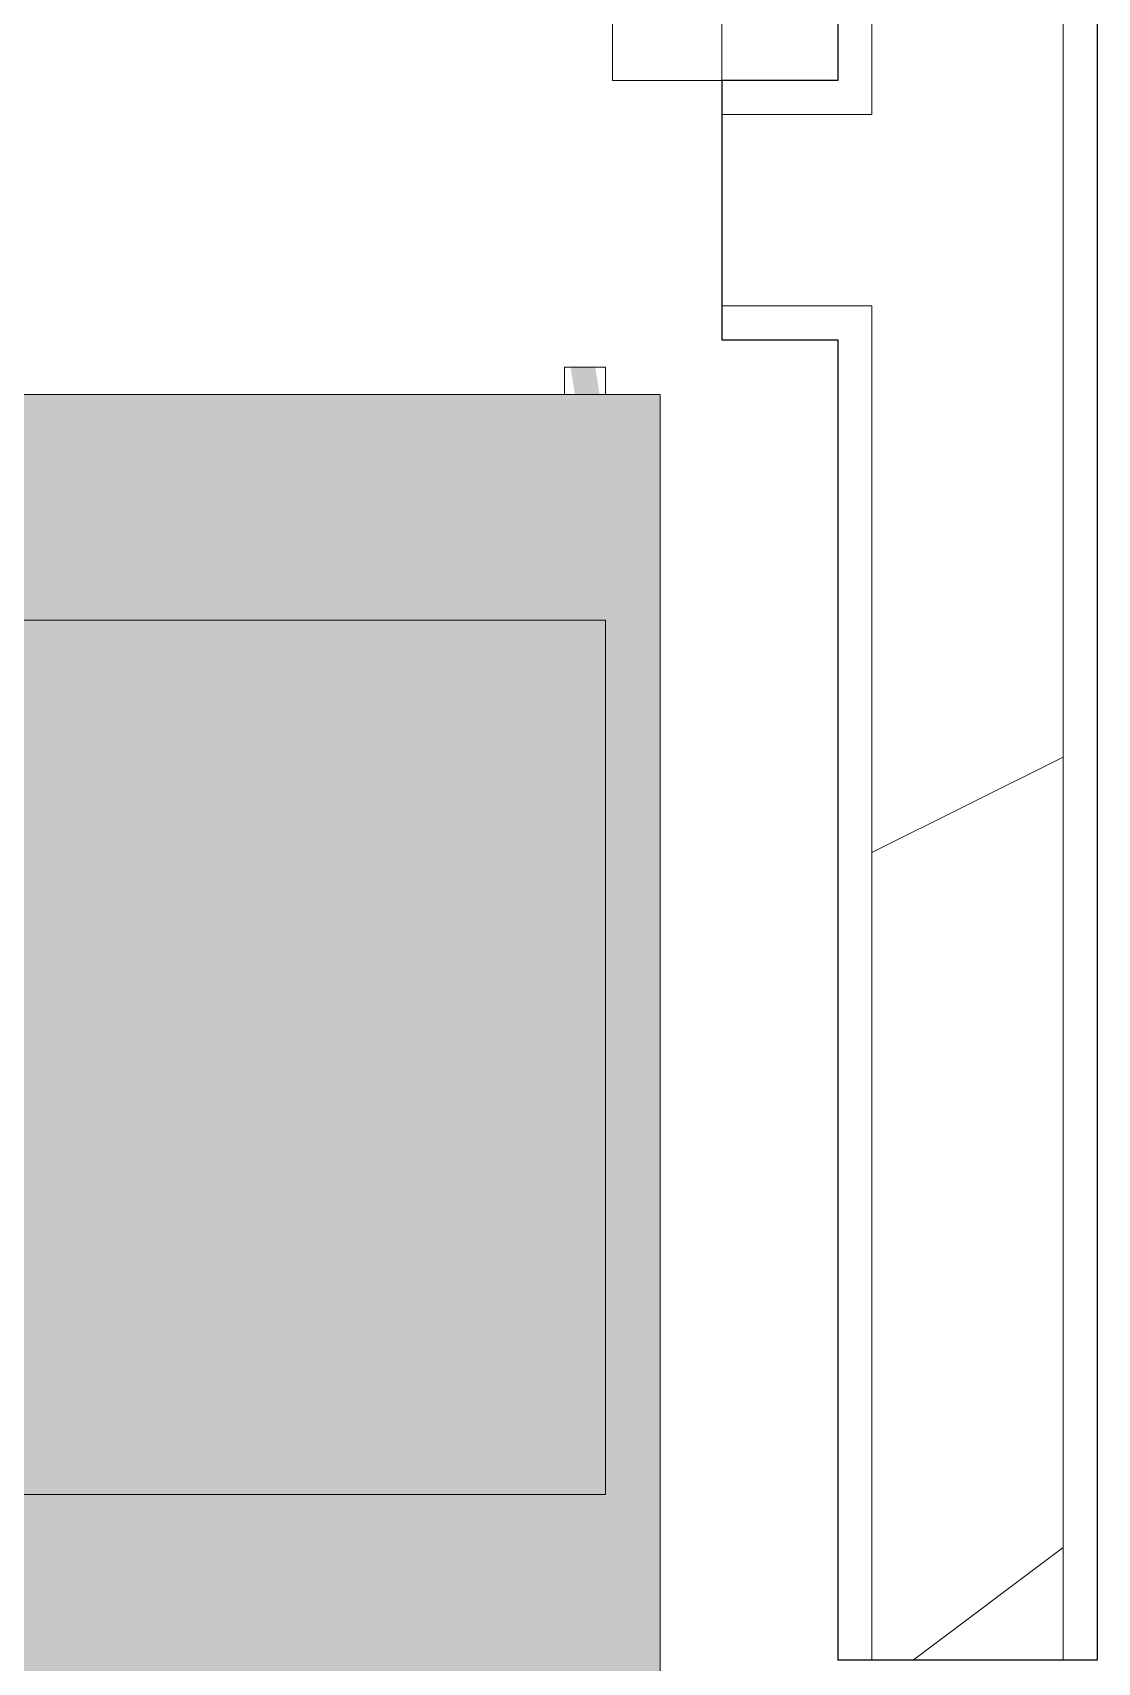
# Model space of a CAD drawing. Header units: inches. Extents: x -10205 to 13964, y -460 to 30702.
# Drawn here: x -3112.16 to -3092.67, y 11285.96 to 11315.79 of the extents above; entities that cross this region are included whole.
import ezdxf

# ---------------------------------------------------------------- set-up
doc = ezdxf.new("R2010")
doc.units = ezdxf.units.IN
doc.header["$MEASUREMENT"] = 0
for name, color, linetype, lineweight in [('0-1', 7, 'Continuous', 5), ('0-4', 7, 'Continuous', 9), ('A-DOOR-3', 7, 'Continuous', 9), ('A-DOOR-4', 250, 'Continuous', 13), ('A-WALL-5', 130, 'Continuous', 25), ('A-WALL-6', 7, 'Continuous', 9), ('A-WALL-PATT-3', 7, 'Continuous', 9), ('A-WALL-PATT-4', 8, 'Continuous', 9), ('M-EQPM-1', 8, 'Continuous', 9), ('M-EQPM-2', 7, 'Continuous', 9)]:
    doc.layers.add(name, color=color, linetype=linetype, lineweight=lineweight)
pattern_1 = [(0, (0, 0), (61.44, 15.36), [2.534, -43.54600000000001, 2.534, -43.54600000000001, -245.76]), (0, (0, 0), (61.44, 15.36), [-92.16, 2.534, -89.626, 2.534, -43.54600000000001, -107.52]), (0, (0, 0), (61.44, 15.36), [-230.4, 2.534, -28.186, 2.534, -74.266]), (120, (23.04, 7.68), (-44.02215020212896, 45.52860080851592), [2.534, -43.546, 2.534, -43.546, -245.76]), (120, (23.04, 7.68), (-44.02215020212896, 45.52860080851592), [-92.15999999999998, 2.534, -89.62599999999999, 2.534, -43.546, -107.52]), (120, (23.04, 7.68), (-44.02215020212896, 45.52860080851592), [-230.4, 2.534, -28.186, 2.534, -74.26599999999999]), (240, (30.72, 38.4), (-17.41784979787101, -60.8886008085159), [2.534, -43.54600000000001, 2.534, -43.54600000000001, -245.76]), (240, (30.72, 38.4), (-17.41784979787101, -60.8886008085159), [-92.16, 2.534, -89.626, 2.534, -43.54600000000001, -107.52]), (240, (30.72, 38.4), (-17.41784979787101, -60.8886008085159), [-230.4, 2.534, -28.186, 2.534, -74.266])]

# ---------------------------------------------------------------- blocks, each defined once
blk = doc.blocks.new('HVAC_SPVU_AlliedAir_MGE4 - HVAC_SPVU_AlliedAir_MGE4-V97-SITE PLAN - CAD FILE')
at = {"layer": 'M-EQPM-1'}
h = blk.add_hatch(color=256, dxfattribs=at)
h.paths.add_polyline_path([(1.000000000004547, 12.12499999998704), (-13.99999999999681, 12.12499999998704), (-13.99999999999681, -12.12500000001477), (14.00000000000364, -12.12500000001477), (14.00000000000364, 12.12499999998704), (13.00000000000455, 12.12499999998704)], flags=0)
h.paths.add_polyline_path([(-0.9999999999963619, 7.999999999987046), (-0.9999999999963619, -8.00000000001477), (-12.999999999995, -8.00000000001477), (-12.999999999995, 7.999999999987046), (-8.927452706610891, 7.999999999987046)], flags=0)
h.paths.add_polyline_path([(13.00000000000455, 7.999999999987046), (13.00000000000455, -8.00000000001477), (1.000000000004547, -8.00000000001477), (1.000000000004547, 7.999999999987046)], flags=0)
h = blk.add_hatch(color=256, dxfattribs=at)
h.paths.add_polyline_path([(-8.927452706610891, 7.999999999987042), (-12.999999999995, 7.999999999987042), (-12.999999999995, -8.000000000014774), (-0.9999999999963619, -8.000000000014774), (-0.9999999999963619, 7.999999999987042)], flags=0)
h.paths.add_polyline_path([(13.00000000000455, 7.999999999987042), (1.000000000004547, 7.999999999987042), (1.000000000004547, -8.000000000014774), (13.00000000000455, -8.000000000014774), (13.00000000000455, -7.135120167107966)], flags=0)
blk.add_hatch(color=256, dxfattribs=at).paths.add_polyline_path([(-12.81249999999636, -12.12500000001457), (-12.89016504294068, -12.12500000001457), (-12.81249999999636, -12.62500000001275), (-12.35983495705204, -12.62500000001275), (-12.43749999999636, -12.12500000001457), (-12.72205714190977, -12.12500000001457)], flags=0)
at = {"layer": 'M-EQPM-2'}
for p, q in [((-13.99999999999982, 12.12499999999916), (-13.99999999999982, -12.12500000000083)), ((-0.9999999999995967, 7.999999999998789), (-12.9999999999996, 7.999999999998788)), ((-12.9999999999996, 7.999999999998788), (-12.9999999999996, -8.000000000001195)), ((-12.9999999999996, -8.000000000001195), (-0.9999999999995967, -8.000000000001194)), ((14.00000000000021, -12.12500000000083), (-13.99999999999982, -12.12500000000083)), ((-12.99999999999636, -12.12500000001457), (-12.99999999999636, -12.62500000001275)), ((-12.24999999999636, -12.62500000001275), (-12.24999999999636, -12.12500000001457)), ((-12.24999999999977, -12.62500000000031), (-12.99999999999977, -12.62500000000031)), ((-12.99999999999977, -12.62500000000031), (-12.89016504294472, -12.62500000000031)), ((-12.35983495705481, -12.62500000000031), (-12.24999999999977, -12.62500000000031))]:
    blk.add_line(p, q, dxfattribs=at)
blk = doc.blocks.new('Single-Flush - 30_ x 80_-1420870-SITE PLAN - CAD FILE')
at = {"layer": 'A-DOOR-3'}
blk.add_arc((15.00000000000094, 2.374999999999147), 30.06659275674492, 93.81407483429227, 179.9999999999998, dxfattribs=at)
at = {"layer": 'A-DOOR-4'}
for p, q in [((13, 2.374999999999486), (13, 32.3749999999982)), ((15.00000000000094, 2.374999999999486), (15.00000000000094, 32.3749999999982)), ((15.00000000000094, 2.374999999999486), (13, 2.374999999999486))]:
    blk.add_line(p, q, dxfattribs=at)
blk = doc.blocks.new('1750 Ox - Unit Layouts_rvt-1-SITE PLAN - CAD FILE')
at = {"layer": 'A-WALL-PATT-3'}
h = blk.add_hatch(dxfattribs=at)
h.set_pattern_fill('FP_2', color=256, style=0, pattern_type=2)
h.set_pattern_definition(pattern_1)
h.paths.add_polyline_path([(-3097.423736679548, 11286.01439611052), (-3096.798736679549, 11286.01439611052), (-3096.798736679549, 11310.78939611129), (-3097.423736679545, 11310.78939611129), (-3097.423736679548, 11310.16439611129)], flags=0)
h.paths.add_polyline_path([(-3097.423736679548, 11314.28939611129), (-3096.798736679549, 11314.28939611129), (-3096.798736679549, 11456.72044447865), (-3097.423736679548, 11456.72044447865), (-3097.423736679548, 11314.91439611127)], flags=0)
h.paths.add_polyline_path([(-3096.798736679845, 11492.72044447865), (-3096.798736679845, 11496.72044447862), (-3097.423736679546, 11496.72044447862), (-3097.423736679546, 11492.72044447865)], flags=0)
h = blk.add_hatch(dxfattribs=at)
h.set_pattern_fill('FP_2', color=256, style=0, pattern_type=2)
h.set_pattern_definition(pattern_1)
h.paths.add_polyline_path([(-3092.673736679549, 11286.01439611052), (-3092.673736679549, 11456.72044447865), (-3093.298736679548, 11456.72044447865), (-3093.298736679548, 11286.01439611052)], flags=0)
h.paths.add_polyline_path([(-3092.673736679846, 11492.72044447865), (-3092.673736679846, 11496.72044447862), (-3093.298736679546, 11496.72044447862), (-3093.298736679546, 11492.72044447867), (-3092.735693201351, 11492.72044447865)], flags=0)
at = {"layer": 'A-WALL-PATT-4'}
h = blk.add_hatch(dxfattribs=at)
h.set_pattern_fill('FP_4', color=256, style=0, pattern_type=2)
h.set_pattern_definition([(216.87, (12.795, 31.987), (95.96128571417499, 63.97497142697662), [15.994, -143.942]), (206.565, (31.987, 22.391), (-31.98698098913992, -31.98692384710355), [35.76300000000001, -35.76300000000001]), (198.435, (31.987, 6.397), (-63.9747458606528, -31.98712813093555), [20.23099999999999, -80.92199999999998])])
h.paths.add_polyline_path([(-3096.798736679549, 11286.01439611052), (-3093.298736679548, 11286.01439611052), (-3093.298736679548, 11456.72044447865), (-3096.798736679549, 11456.72044447865), (-3096.798736679549, 11310.78939611129)], flags=0)
h.paths.add_polyline_path([(-3093.298736679847, 11492.72044447865), (-3093.298736679847, 11497.34544447862), (-3096.798736679547, 11497.34544447862), (-3096.798736679547, 11492.72044447865), (-3093.34956085567, 11492.72044447865)], flags=0)
at = {"layer": 'A-WALL-5'}
for p, q in [((-3097.423736679546, 11456.72044447864), (-3097.423736679546, 11314.91439611127)), ((-3092.673736679546, 11286.01439611051), (-3092.673736679546, 11456.72044447864)), ((-3097.423736679546, 11314.91439611127), (-3099.548736679573, 11314.91439611127)), ((-3099.548736679573, 11314.91439611127), (-3099.548736679573, 11310.16439611127)), ((-3099.548736679573, 11310.16439611127), (-3097.423736679546, 11310.16439611127)), ((-3097.423736679546, 11310.16439611127), (-3097.423736679546, 11286.01439611051)), ((-3097.423736679546, 11286.01439611051), (-3092.673736679546, 11286.01439611051))]:
    blk.add_line(p, q, dxfattribs=at)
at = {"layer": 'A-WALL-6'}
for p, q in [((-3096.798736679547, 11456.72044447864), (-3096.798736679546, 11314.28939611127)), ((-3093.298736679546, 11456.72044447864), (-3093.298736679546, 11286.01439611051)), ((-3097.423736679546, 11314.28939611127), (-3099.548736679574, 11314.28939611127)), ((-3097.423736679546, 11314.28939611127), (-3096.798736679546, 11314.28939611127)), ((-3097.423736679546, 11310.78939611127), (-3099.548736679573, 11310.78939611127)), ((-3097.423736679546, 11310.78939611127), (-3096.798736679546, 11310.78939611127)), ((-3096.798736679546, 11310.78939611127), (-3096.798736679546, 11286.01439611051))]:
    blk.add_line(p, q, dxfattribs=at)
at = {"layer": '0-4'}
blk.add_blockref('Single-Flush - 30_ x 80_-1420870-SITE PLAN - CAD FILE', (-3114.548736679573, 11312.53939611127), dxfattribs=at)
at = {"layer": '0-4', "rotation": 180}
blk.add_blockref('HVAC_SPVU_AlliedAir_MGE4 - HVAC_SPVU_AlliedAir_MGE4-V97-SITE PLAN - CAD FILE', (-3114.673736679707, 11297.03939611123), dxfattribs=at)

msp = doc.modelspace()

# ---------------------------------------------------------------- block references
at = {"layer": '0-1'}
msp.add_blockref('1750 Ox - Unit Layouts_rvt-1-SITE PLAN - CAD FILE', (0, 0), dxfattribs=at)

doc.saveas('drawing.dxf')
